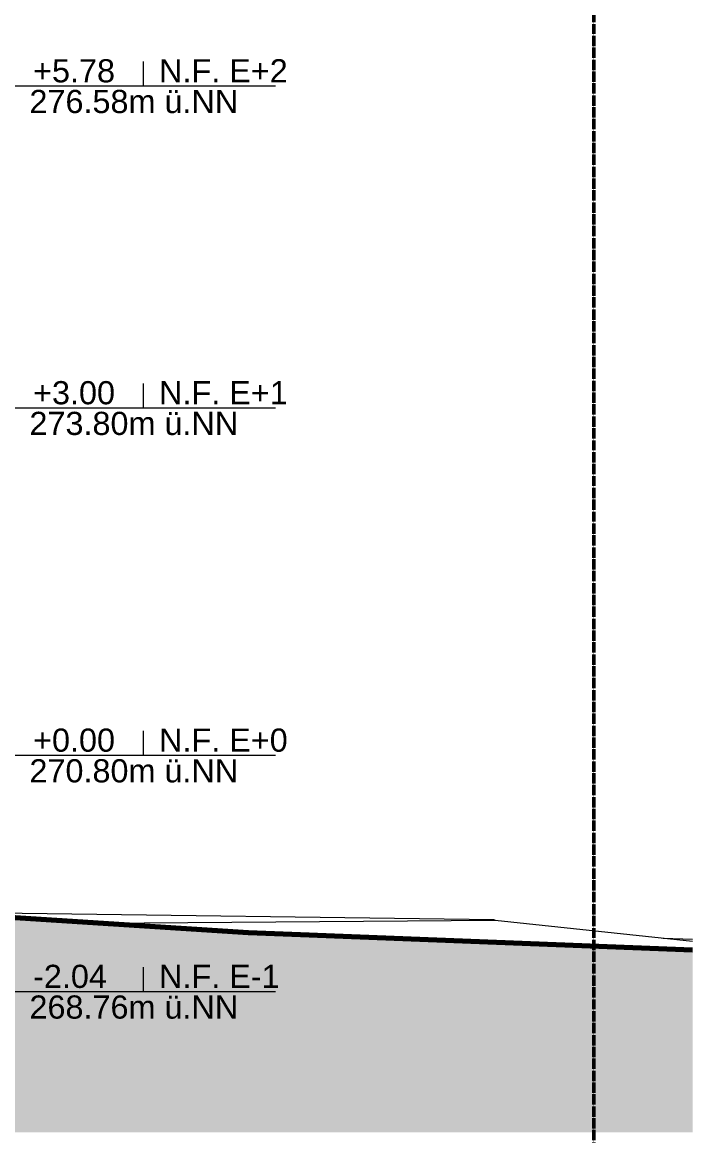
# Model space of a CAD drawing. Header units: millimetres. Extents: x 66 to 30735, y -4071 to 11969.
# Drawn here: x 24952 to 30735, y -3087 to 6586 of the extents above; entities that cross this region are included whole.
import ezdxf

# ---------------------------------------------------------------- set-up
doc = ezdxf.new("R2010")
doc.units = ezdxf.units.MM
doc.linetypes.add('CENTER_LINE', pattern=[5.5, 2.5, -1.5, 0, -1.5])
for name, color, linetype, lineweight in [('A-DETL', 90, 'Continuous', 9), ('A-FLOR-LEVL', 51, 'Continuous', 9), ('C-TOPO', 7, 'Continuous', 9)]:
    doc.layers.add(name, color=color, linetype=linetype, lineweight=lineweight)
doc.styles.add('Arial', font='arial.ttf', dxfattribs={"height": 200})

# ---------------------------------------------------------------- blocks, each defined once
blk = doc.blocks.new('Niveau - OKFFB-442205-Façade Sud')
at = {"layer": 'A-FLOR-LEVL'}
for p, q in [((25994.9, 468.9), (25994.9, 257.5)), ((24586.2, 257.5), (24883.5, 257.5)), ((24734.9, 0), (24586.2, 257.5)), ((24883.5, 257.5), (24734.9, 0)), ((24734.9, 257.5), (27134.9, 257.5))]:
    blk.add_line(p, q, dxfattribs=at)

msp = doc.modelspace()

# ---------------------------------------------------------------- hatches: boundary and pattern name
at = {"layer": 'C-TOPO'}
msp.add_hatch(color=10, dxfattribs=at).paths.add_polyline_path([(2257.924, -3000), (30734.855, -3000), (30734.855, -1425.582), (26902.087, -1274.946), (20929.354, -895.714), (20929.354, -900), (20854.354, -900), (20854.354, -890.952), (19463.976, -802.671), (19055.5, -757.299), (18333.446, -656.577), (14690.328, -300), (9853.764, -200), (6757.643, -47.383), (5280.554, 62.611), (2257.924, 380), (2257.924, -5.567)])

# ---------------------------------------------------------------- linework, layer by layer
at = {"layer": 'A-DETL', "linetype": 'CENTER_LINE', "lineweight": 50}
msp.add_line((29883.354, 9212.669), (29883.354, -3087.331), dxfattribs=at)
at = {"layer": 'C-TOPO', "lineweight": 70}
for p, q in [((26902.086, -1274.946), (20929.354, -895.714)), ((27352.771, -1292.659), (26902.087, -1274.946)), ((30734.855, -1425.582), (27352.771, -1292.659))]:
    msp.add_line(p, q, dxfattribs=at)
at = {"layer": 'C-TOPO'}
for p, q in [((20929.354, -895.714), (26902.086, -1274.946)), ((29018.717, -1165), (24320.353, -1100)), ((25624.432, -1193.823), (29031.461, -1166.365)), ((25624.432, -1193.823), (29031.461, -1166.365)), ((29031.461, -1166.365), (29018.717, -1165)), ((29031.461, -1166.365), (30734.855, -1348.862)), ((27352.77, -1292.659), (26902.086, -1274.946)), ((27352.77, -1292.659), (30734.855, -1425.582)), ((30481.918, -1321.763), (30734.855, -1329.935))]:
    msp.add_line(p, q, dxfattribs=at)

# ---------------------------------------------------------------- block references
at = {"layer": 'A-FLOR-LEVL'}
for p in [(0, 5780), (0, 3000), (0, 0), (0, -2040)]:
    msp.add_blockref('Niveau - OKFFB-442205-Façade Sud', p, dxfattribs=at)

# ---------------------------------------------------------------- texts
at = {"layer": 'A-FLOR-LEVL', "char_height": 200, "attachment_point": 1, "style": 'Arial'}
for s, insert, width in [('+5.78', (25044.225, 6268.172), 873.83937), ('N.F. E+2', (26131.403, 6268.172), 1370.88562), ('276.58m ü.NN', (25012.873, 6003.205), 2228.69125), ('+3.00', (25044.225, 3488.172), 873.83937), ('N.F. E+1', (26131.403, 3488.172), 1370.88562), ('273.80m ü.NN', (25012.873, 3223.205), 2228.69125), ('+0.00', (25044.225, 488.172), 873.83937), ('N.F. E+0', (26131.403, 488.172), 1370.88562), ('270.80m ü.NN', (25012.873, 223.205), 2228.69125), ('-2.04', (25044.225, -1551.828), 785.65375), ('N.F. E-1', (26131.403, -1551.828), 1282.7), ('268.76m ü.NN', (25012.873, -1816.795), 2228.69125)]:
    msp.add_mtext(s, dxfattribs=dict(at, insert=insert, width=width))

doc.saveas('drawing.dxf')
